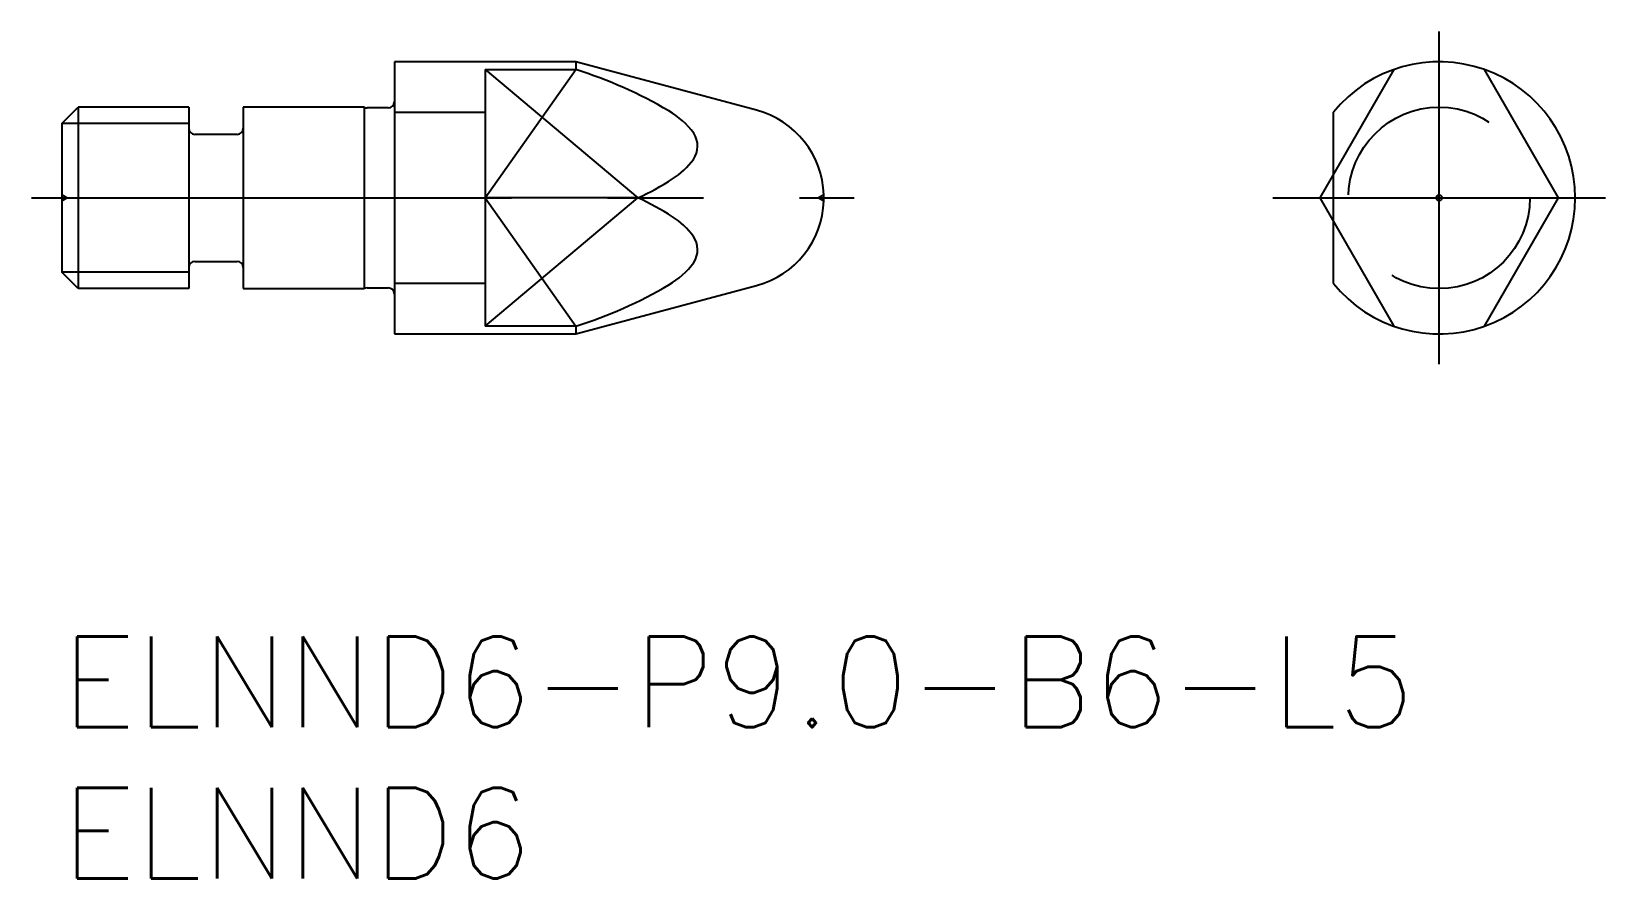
# Model space of a CAD drawing. Extents: x -1 to 51.1, y -8 to 20.
import ezdxf

# ---------------------------------------------------------------- set-up
doc = ezdxf.new("R2010")
doc.units = 0
doc.header["$LTSCALE"] = 0.5
doc.linetypes.add('CENTER', pattern=[50.8, 31.75, -6.35, 6.35, -6.35])
doc.linetypes.add('DASHED', pattern=[19.05, 12.7, -6.35])
for name, color, linetype in [('MSM_CENTER', 1, 'CENTER'), ('MSM_CONTINUOUS', 7, 'CONTINUOUS'), ('MSM_DASHED', 4, 'DASHED'), ('MSM_NARROW', 5, 'CONTINUOUS'), ('MSM_PART_NUMBER', 7, 'CONTINUOUS')]:
    doc.layers.add(name, color=color, linetype=linetype)
doc.styles.get("Standard").update_dxf_attribs({"font": 'txt.shx', "height": 1, "bigfont": 'bigfont.shx'})

# ---------------------------------------------------------------- blocks, each defined once
blk = doc.blocks.new('*U17')
at = {"layer": 'MSM_PART_NUMBER'}
blk.add_text('ELNND6-P9.0-B6-L5', height=3, dxfattribs=at).set_placement((0, -3))
blk = doc.blocks.new('*U18')
at = {"layer": 'MSM_PART_NUMBER'}
blk.add_text('ELNND6', height=3, dxfattribs=at).set_placement((0, -8))

msp = doc.modelspace()

# ---------------------------------------------------------------- linework, layer by layer
at = {"layer": 'MSM_CENTER'}
for p, q in [((45.552, 9), (45.552, 20)), ((-1, 14.5), (26.203, 14.5)), ((40.052, 14.5), (51.052, 14.5))]:
    msp.add_line(p, q, dxfattribs=at)
at = {"layer": 'MSM_CONTINUOUS'}
for p, q in [((11, 19), (11, 10)), ((17, 19), (11, 19)), ((14, 18.743), (14, 10.257)), ((14, 18.743), (17, 18.743)), ((17, 19), (17, 18.743)), ((22.98, 17.398), (17, 19)), ((44.052, 18.743), (41.603, 14.5)), ((49.502, 14.5), (47.052, 18.743)), ((0, 16.958), (0.542, 17.5)), ((4.2, 17.5), (0.542, 17.5)), ((0.542, 17.5), (0.542, 11.5)), ((4.2, 17.5), (4.2, 11.5)), ((6, 17.5), (6, 11.5)), ((10, 17.5), (6, 17.5)), ((10, 17.5), (10, 11.5)), ((10.8, 17.475), (10.097, 17.475)), ((11, 17.328), (14, 17.328)), ((42.052, 15.279), (42.052, 17.328)), ((0, 16.958), (0, 12.042)), ((5.8, 16.6), (4.4, 16.6)), ((25.201, 14.401), (25.201, 14.599)), ((19.055, 14.5), (14, 14.5)), ((41.603, 14.5), (44.052, 10.257)), ((47.052, 10.257), (49.502, 14.5)), ((42.052, 11.672), (42.052, 13.721)), ((0.542, 11.5), (0, 12.042)), ((4.4, 12.4), (5.8, 12.4)), ((4.2, 11.5), (0.542, 11.5)), ((6, 11.5), (10, 11.5)), ((10.097, 11.525), (10.8, 11.525)), ((14, 11.672), (11, 11.672)), ((17, 10), (22.98, 11.602)), ((11, 10), (17, 10)), ((17, 10.257), (14, 10.257)), ((17, 10.257), (17, 10))]:
    msp.add_line(p, q, dxfattribs=at)
msp.add_circle((45.552, 14.5), 0.0991, dxfattribs=at)
for centre, radius, start, end in [((12.504, 4.478), 14.956, 59.5819, 72.507), ((45.552, 14.5), 4.5, 218.9424, 141.0576), ((10.097, 17.675), 0.2, 241.045, 270), ((10.8, 17.675), 0.2, 270, 0), ((18.689, 14.996), 2.755, 36.5642, 59.7626), ((22.203, 14.5), 3, 1.8935, 75), ((4.4, 16.8), 0.2, 180, 270), ((5.8, 16.8), 0.2, 270, 0), ((20.25, 16.213), 0.777, 325.5111, 33.004), ((18.873, 17.233), 2.49, 302.1818, 324.1108), ((15.378, 22.598), 8.893, 294.4203, 302.8336), ((15.378, 6.402), 8.893, 57.1664, 65.5797), ((22.203, 14.5), 3, 285, 358.1065), ((18.873, 11.767), 2.49, 35.8892, 57.8182), ((20.25, 12.787), 0.777, 326.996, 34.4889), ((4.4, 12.2), 0.2, 90, 180), ((5.8, 12.2), 0.2, 0, 90), ((18.689, 14.004), 2.755, 300.2374, 323.4358), ((10.097, 11.325), 0.2, 90, 118.955), ((10.8, 11.325), 0.2, 0, 90), ((12.504, 24.522), 14.956, 287.493, 300.4181)]:
    msp.add_arc(centre, radius, start, end, dxfattribs=at)
at = {"layer": 'MSM_DASHED'}
for p, q in [((42.052, 13.721), (42.052, 15.279)), ((0.173, 14.5), (0, 14.6)), ((25.201, 14.599), (25.03, 14.5)), ((0, 14.4), (0.173, 14.5)), ((25.03, 14.5), (25.201, 14.401))]:
    msp.add_line(p, q, dxfattribs=at)
msp.add_circle((45.552, 14.5), 3, dxfattribs=at)
at = {"layer": 'MSM_NARROW'}
for p, q in [((14, 18.743), (19.055, 14.5)), ((14, 14.5), (17, 18.743)), ((4.2, 16.958), (0, 16.958)), ((14, 10.257), (19.055, 14.5)), ((14, 14.5), (17, 10.257)), ((4.2, 12.042), (0, 12.042))]:
    msp.add_line(p, q, dxfattribs=at)

# ---------------------------------------------------------------- block references
at = {"layer": 'MSM_CONTINUOUS'}
for name in ['*U17', '*U18']:
    msp.add_blockref(name, (0, 0), dxfattribs=at)

doc.saveas('drawing.dxf')
